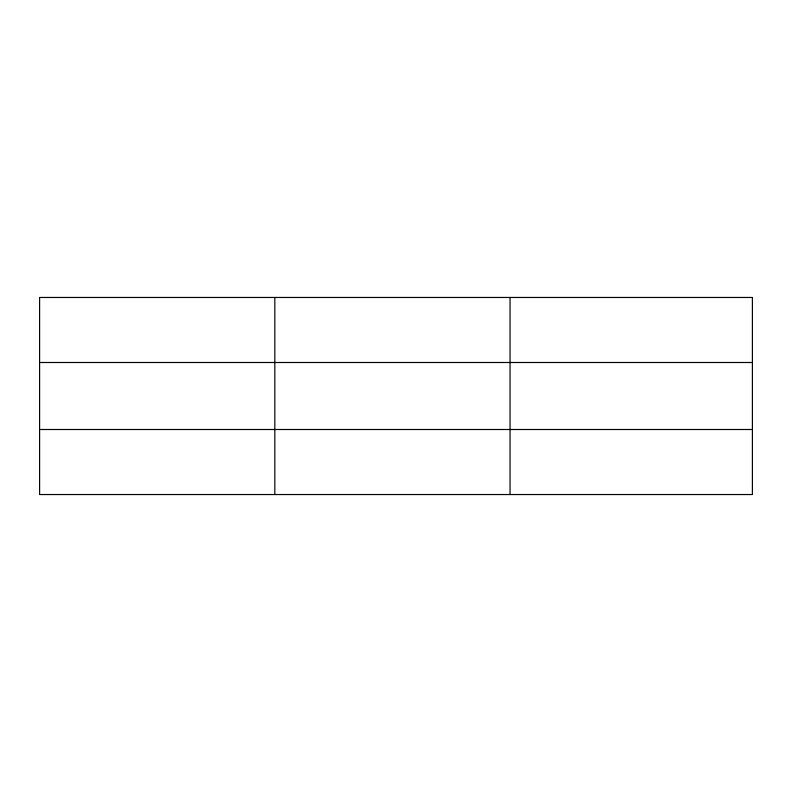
<?xml version="1.0" encoding="UTF-8"?>
<svg xmlns="http://www.w3.org/2000/svg" width="792" height="792" viewBox="0 0 792 792"><rect width="100%" height="100%" fill="white"/><g stroke="black" fill="none" stroke-linecap="round" stroke-linejoin="round"><path stroke-width="1.19" d="M274.824 297.465L274.824 494.535M510.048 297.465L510.048 494.535M752.4 429.502L752.4 494.535L39.6 494.535L39.6 297.465L752.4 297.465L752.4 429.502L39.6 429.502M39.6 362.498L752.4 362.498"/></g></svg>
